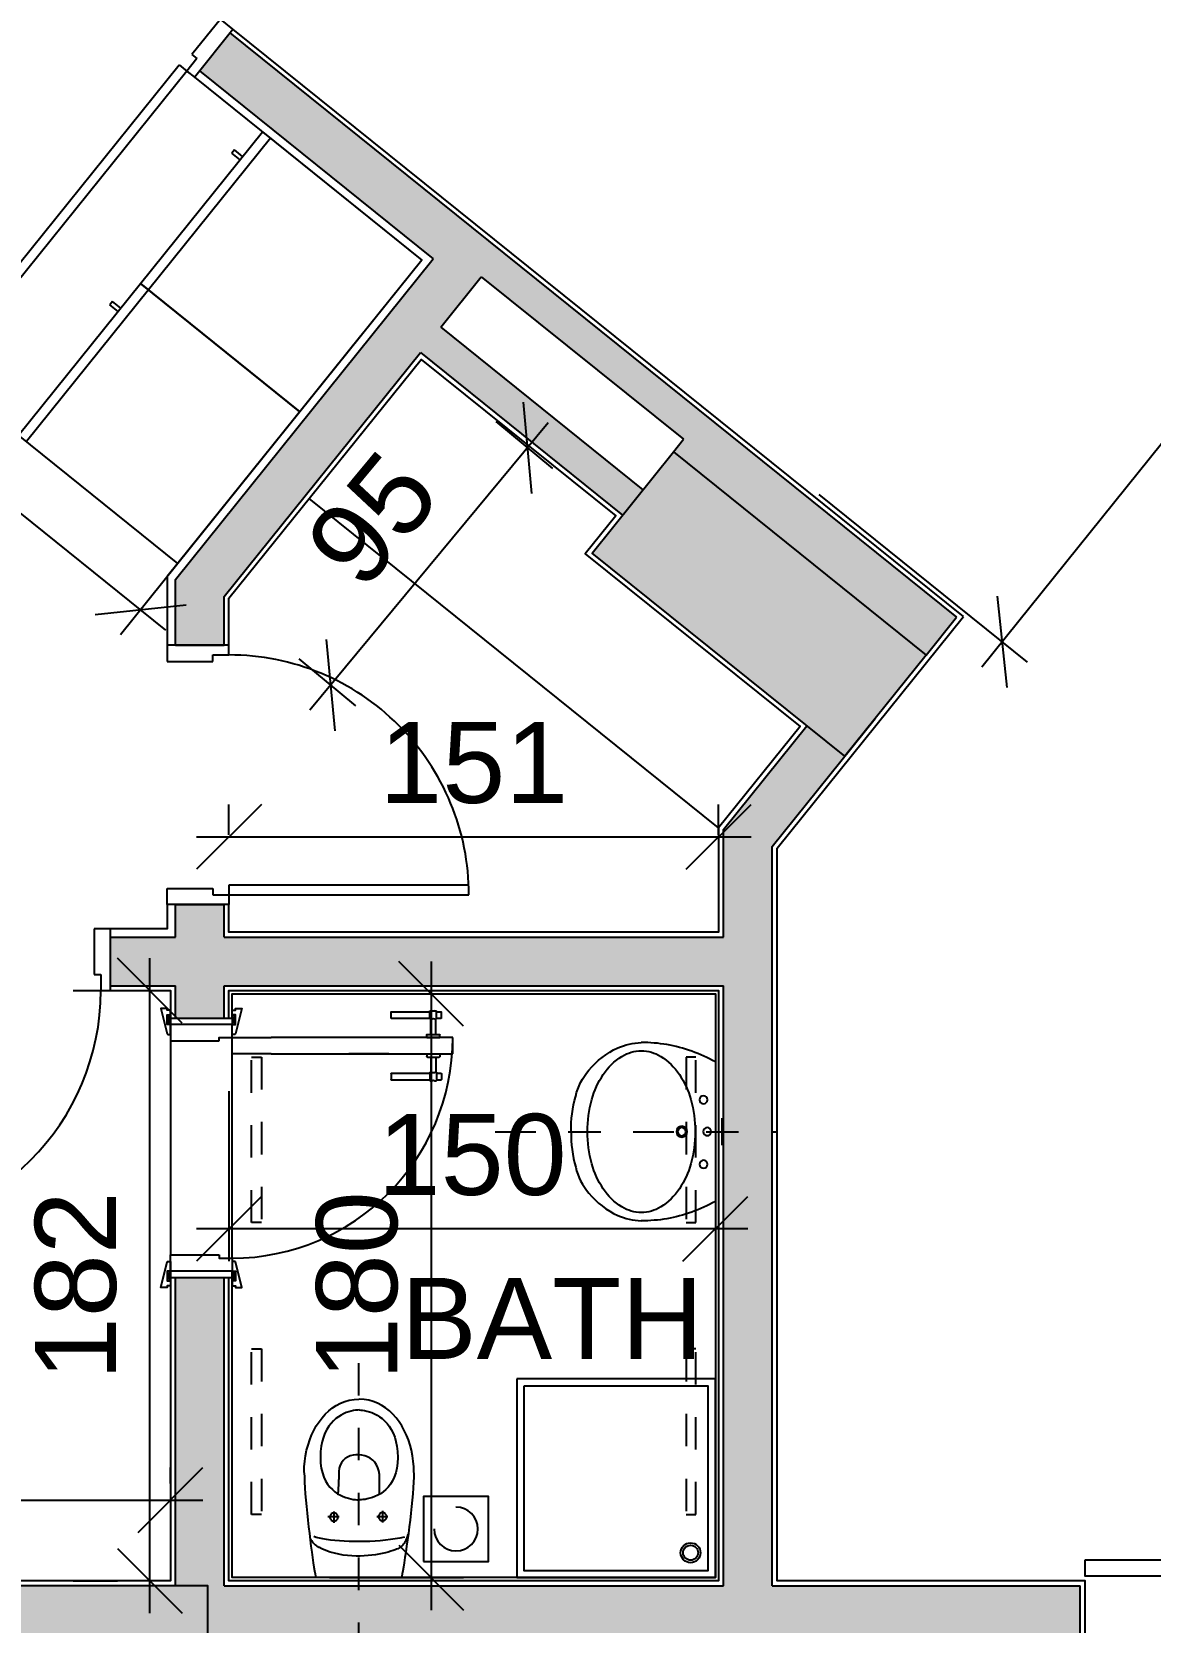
# Model space of a CAD drawing. Extents: x -1.7 to 43, y -165.8 to -101.1.
# Drawn here: x 29.676 to 33.124, y -130.723 to -125.819 of the extents above; entities that cross this region are included whole.
import ezdxf
from ezdxf.enums import TextEntityAlignment as Align

# ---------------------------------------------------------------- set-up
doc = ezdxf.new("R2010")
doc.units = 0
doc.header["$MEASUREMENT"] = 0
doc.header["$PDMODE"] = 35
doc.header["$PDSIZE"] = 0.3
for name, pattern in [('CENTER', [2, 1.25, -0.25, 0.25, -0.25]), ('DASHDOTX2', [50.8, 25.4, -12.7, 0, -12.7]), ('HIDDEN2', [0.1875, 0.125, -0.0625])]:
    doc.linetypes.add(name, pattern=pattern)
doc.layers.get('0').update_dxf_attribs({"linetype": 'CONTINUOUS'})
doc.layers.get('DEFPOINTS').update_dxf_attribs({"linetype": 'CONTINUOUS'})
for name, color, linetype in [('60%', 7, 'CONTINUOUS'), ('A-AXIS-SANITARY', 10, 'DASHDOTX2'), ('A-DOORS', 1, 'CONTINUOUS'), ('A-FLOR-FCL', 61, 'HIDDEN2'), ('a-kitchen', 95, 'CONTINUOUS'), ('A-NOMENCLATURE', 3, 'CONTINUOUS'), ('A-PLASTER', 8, 'CONTINUOUS'), ('A-PORTE', 1, 'CONTINUOUS'), ('A-SANIT', 95, 'CONTINUOUS'), ('A-SECT-TILE', 12, 'CONTINUOUS'), ('A-TILES', 137, 'CONTINUOUS'), ('A-WALL', 4, 'CONTINUOUS'), ('FURNITURE', 2, 'CONTINUOUS'), ('HATCH', 8, 'CONTINUOUS'), ('S-2ND-3RD-4-5-6TH$0$A-STR 2-3-4-5-6', 2, 'CONTINUOUS')]:
    doc.layers.add(name, color=color, linetype=linetype)
doc.styles.add('A100-STEXT', font='ARIAL.TTF', dxfattribs={"height": 0.25})
doc.dimstyles.new('A100-DIM', dxfattribs={"dimtxt": 0.25, "dimasz": 0.2, "dimexe": 0.1, "dimexo": 0.3, "dimgap": 0.1, "dimtad": 1, "dimlfac": 100, "dimrnd": 0.5, "dimdsep": 46, "dimtxsty": 'A100-STEXT', "dimblk1": 'OBLIQUE', "dimblk2": 'OBLIQUE', "dimsah": 1, "dimcen": -0.05, "dimdle": 0.1, "dimclrd": 15, "dimclre": 15, "dimclrt": 256, "dimadec": 0, "dimazin": 0, "dimtfac": 0.28, "dimtix": 1, "dimtmove": 2, "dimatfit": 3, "dimldrblk": 'OBLIQUE', "dimfxl": 0, "dimtolj": 1, "dimarcsym": 0})

# ---------------------------------------------------------------- blocks, each defined once
blk = doc.blocks.new('P80E19D')
at = {"layer": 'A-PORTE'}
for p, q in [((0, -0.19), (0, 0)), ((0, 0), (0.05, 0)), ((0.05, 0), (0.05, -0.14)), ((0.75, 0), (0.75, -0.14)), ((0.8, 0), (0.75, 0)), ((0.8, -0.19), (0.8, 0)), ((0.05, -0.14), (0.03, -0.14)), ((0.03, -0.14), (0.03, -0.19)), ((0.75, -0.14), (0.77, -0.14)), ((0.77, -0.14), (0.77, -0.19)), ((0.03, -0.19), (0, -0.19)), ((0.06, -0.19), (0.02, -0.19)), ((0.03, -0.19), (0.03, -0.93)), ((0.06, -0.93), (0.06, -0.19)), ((0.77, -0.19), (0.8, -0.19))]:
    blk.add_line(p, q, dxfattribs=at)
blk.add_arc((0.03, -0.19), 0.74, 270, 0, dxfattribs=at)
blk = doc.blocks.new('P90E19D')
at = {"layer": 'A-PORTE'}
for p, q in [((0, 0), (0.05, 0)), ((0, -0.19), (0, 0)), ((0.05, 0), (0.05, -0.14)), ((0.9, 0), (0.85, 0)), ((0.85, 0), (0.85, -0.14)), ((0.9, -0.19), (0.9, 0)), ((0.03, -0.14), (0.03, -0.19)), ((0.05, -0.14), (0.03, -0.14)), ((0.85, -0.14), (0.87, -0.14)), ((0.87, -0.14), (0.87, -0.19)), ((0.03, -0.19), (0, -0.19)), ((0.06, -0.19), (0.02, -0.19)), ((0.03, -0.19), (0.03, -1.0399)), ((0.06, -1.0391), (0.06, -0.19)), ((0.87, -0.19), (0.9, -0.19))]:
    blk.add_line(p, q, dxfattribs=at)
blk.add_arc((0.02, -0.19), 0.85, 270.6741, 360, dxfattribs=at)
blk = doc.blocks.new('frigo')
at = {"layer": 'a-kitchen'}
for p, q in [((-0.6306, 0), (0, 0)), ((-0.6306, -0.6), (-0.6306, 0)), ((-0.6306, -0.6), (-0.6306, 0)), ((-0.5994, 0), (-0.5994, -0.6)), ((-0.5994, 0), (-0.5994, -0.6)), ((-0.6306, -0.0975), (-0.6632, -0.0975)), ((-0.6632, -0.0975), (-0.6632, -0.1102)), ((-0.6306, -0.0975), (-0.6632, -0.0975)), ((-0.6632, -0.0975), (-0.6632, -0.1102)), ((-0.6306, -0.1102), (-0.6632, -0.1102)), ((-0.6306, -0.1102), (-0.6632, -0.1102))]:
    blk.add_line(p, q, dxfattribs=at)
blk.add_lwpolyline([(-0.6306, -0.6), (-0.6306, 0), (0, 0), (0, -0.6)], close=True, dxfattribs=at)
blk = doc.blocks.new('A$C45807027')
at = {"layer": 'A-DOORS'}
for p, q in [((0, 0.009), (-0.009, -0.019)), ((-0.009, 0.009), (0, -0.019)), ((0.19, 0.009), (0.199, -0.019)), ((0.199, 0.009), (0.19, -0.019)), ((0.68, 0.0005), (0.68, 0.0195)), ((0.6805, 0.02), (0.8, 0.02)), ((0.8, -0.003), (0.8, 0.023)), ((0.8, 0.023), (0.805, 0.023)), ((0.815, 0.023), (0.82, 0.023)), ((0.82, -0.003), (0.82, 0.023)), ((0.82, 0.02), (0.8345, 0.02)), ((0.835, 0.0005), (0.835, 0.0195)), ((0.6805, 0), (0.8, 0)), ((0.8, -0.003), (0.8025, -0.003)), ((0.8025, -0.05), (0.8025, -0.003)), ((0.8175, -0.05), (0.8175, -0.003)), ((0.8175, -0.003), (0.82, -0.003)), ((0.82, 0), (0.8345, 0)), ((0.19, -0.11), (0.19, -0.06)), ((0.19, -0.06), (0.31, -0.06)), ((0.75, -0.06), (0.31, -0.06)), ((0.673, -0.06), (0.55, -0.06)), ((0.87, -0.06), (0.75, -0.06)), ((0.79, -0.06), (0.79, -0.052)), ((0.79, -0.06), (0.83, -0.06)), ((0.792, -0.05), (0.828, -0.05)), ((0.83, -0.06), (0.83, -0.052)), ((0.87, -0.11), (0.87, -0.06)), ((0.31, -0.11), (0.19, -0.11)), ((0.31, -0.11), (0.75, -0.11)), ((0.673, -0.11), (0.55, -0.11)), ((0.75, -0.11), (0.87, -0.11)), ((0.79, -0.11), (0.79, -0.118)), ((0.79, -0.11), (0.83, -0.11)), ((0.792, -0.12), (0.828, -0.12)), ((0.8025, -0.12), (0.8025, -0.167)), ((0.8175, -0.12), (0.8175, -0.167)), ((0.83, -0.11), (0.83, -0.118)), ((0.68, -0.1705), (0.68, -0.1895)), ((0.6805, -0.17), (0.8, -0.17)), ((0.6805, -0.19), (0.8, -0.19)), ((0.8, -0.167), (0.8, -0.193)), ((0.8, -0.167), (0.8025, -0.167)), ((0.8, -0.193), (0.805, -0.193)), ((0.815, -0.193), (0.82, -0.193)), ((0.8175, -0.167), (0.82, -0.167)), ((0.82, -0.167), (0.82, -0.193)), ((0.82, -0.17), (0.8345, -0.17)), ((0.82, -0.19), (0.8345, -0.19)), ((0.835, -0.1705), (0.835, -0.1895)), ((0, -0.809), (-0.009, -0.781)), ((-0.009, -0.809), (0, -0.781)), ((0.19, -0.809), (0.199, -0.781)), ((0.199, -0.809), (0.19, -0.781))]:
    blk.add_line(p, q, dxfattribs=at)
at = {"layer": 'A-DOORS', "color": 8}
for p, q in [((0, -0.07), (0, -0.73)), ((0.19, -0.74), (0.19, -0.06))]:
    blk.add_line(p, q, dxfattribs=at)
at = {"layer": 'A-DOORS'}
for points in [[(0, 0.01), (0, 0.025), (-0.01, 0.025), (-0.01, 0.03), (-0.03, 0.03), (-0.0104, -0.0482, 0.381769), (-0.0084, -0.05), (0, -0.05), (0, -0.02), (-0.01, -0.02), (-0.01, 0.01), (0, 0.01)], [(0.19, 0.01), (0.19, 0.025), (0.2, 0.025), (0.2, 0.03), (0.22, 0.03), (0.2004, -0.0482, -0.381769), (0.1984, -0.05), (0.19, -0.05), (0.19, -0.02), (0.2, -0.02), (0.2, 0.01), (0.19, 0.01)], [(0, -0.81), (0, -0.825), (-0.01, -0.825), (-0.01, -0.83), (-0.03, -0.83), (-0.0104, -0.7518, -0.381769), (-0.0084, -0.75), (0, -0.75), (0, -0.78), (-0.01, -0.78), (-0.01, -0.81), (0, -0.81)], [(0.19, -0.81), (0.19, -0.825), (0.2, -0.825), (0.2, -0.83), (0.22, -0.83), (0.2004, -0.7518, 0.381769), (0.1984, -0.75), (0.19, -0.75), (0.19, -0.78), (0.2, -0.78), (0.2, -0.81), (0.19, -0.81)]]:
    blk.add_lwpolyline(points, format="xyb", dxfattribs=at)
for points in [[(0, 0.009), (0, -0.019), (-0.009, -0.019), (-0.009, 0.009)], [(0.19, 0.009), (0.19, -0.019), (0.199, -0.019), (0.199, 0.009)], [(0, -0.809), (0, -0.781), (-0.009, -0.781), (-0.009, -0.809)], [(0.19, -0.809), (0.19, -0.781), (0.199, -0.781), (0.199, -0.809)]]:
    blk.add_lwpolyline(points, close=True, dxfattribs=at)
for points in [[(0, 0), (0.19, 0), (0.19, -0.02), (0, -0.02), (0, 0)], [(0.19, -0.02), (0, -0.02), (0, -0.07), (0.15, -0.07)], [(0.15, -0.07), (0.15, -0.06), (0.19, -0.06), (0.19, -0.02)], [(0.19, -0.78), (0, -0.78), (0, -0.73), (0.15, -0.73)], [(0.15, -0.73), (0.15, -0.74), (0.19, -0.74), (0.19, -0.78)], [(0, -0.8), (0.19, -0.8), (0.19, -0.78), (0, -0.78), (0, -0.8)]]:
    blk.add_lwpolyline(points, dxfattribs=at)
blk.add_arc((0.1897, -0.0597), 0.6803, 270.0254, 359.9746, dxfattribs=at)
at = {"layer": 'A-DOORS', "extrusion": (0, 0, -1)}
for centre, major_axis, start_param, end_param in [((0.6805, 0.0195), (-0.000354, 0.000354), 5.497787, 7.068583), ((0.6805, 0.0005), (0.000354, 0.000354), 2.356194, 3.926991), ((0.81, 0.0306), (-0.00642, 0.00642), 3.344077, 4.509904), ((0.8345, 0.0195), (0.000354, 0.000354), -0.785398, 0.785398), ((0.8345, 0.0005), (-0.000354, 0.000354), 2.356194, 3.926991), ((0.81, -0.021), (-0.0138, 0.0138), 0.390607, 1.180189), ((0.792, -0.052), (-0.00141, 0.00141), 5.497787, 7.068583), ((0.828, -0.052), (0.00141, 0.00141), -0.785398, 0.785398), ((0.792, -0.118), (-0.00141, 0.00141), 3.926991, 5.497787), ((0.828, -0.118), (-0.00141, 0.00141), 2.356194, 3.926991), ((0.6805, -0.1705), (-0.000354, 0.000354), 5.497787, 7.068583), ((0.6805, -0.1895), (0.000354, 0.000354), 2.356194, 3.926991), ((0.81, -0.149), (-0.0138, 0.0138), 3.5322, 4.321782), ((0.81, -0.2006), (-0.00642, 0.00642), 0.202485, 1.368312), ((0.8345, -0.1705), (0.000354, 0.000354), -0.785398, 0.785398), ((0.8345, -0.1895), (0.000354, 0.000354), 0.785398, 2.356194)]:
    blk.add_ellipse(centre, major_axis=major_axis, ratio=1, start_param=start_param, end_param=end_param, dxfattribs=at)
blk = doc.blocks.new('BAC')
at = {"layer": 'A-SANIT'}
for points in [[(-0.7, -0.7), (0, -0.7), (0, 0), (-0.7, 0)], [(-0.675, -0.675), (-0.025, -0.675), (-0.025, -0.025), (-0.675, -0.025)]]:
    blk.add_lwpolyline(points, close=True, dxfattribs=at)
for radius in [0.035, 0.0263]:
    blk.add_circle((-0.0875, -0.0875), radius, dxfattribs=at)
blk = doc.blocks.new('A$C53822070')
for p, q in [((0, -0.0208), (0, 0.0623)), ((-0.2151, 0), (0.2151, 0)), ((0.0415, 0.0208), (-0.0415, 0.0208))]:
    blk.add_line(p, q)
for centre, major_axis, ratio, start_param, end_param in [((0.0235, -0.1413), (0.1682, 0.344), 0.723099, 1.513078, 1.932546), ((-0.05, -0.2181), (0.0143, 0.3454), 0.649977, 1.397156, 1.627734), ((0.1411, -0.2285), (0.0236, 0.1689), 0.782, 4.379189, 4.821349), ((0.0117, -0.2055), (0.2677, 0.0211), 0.927449, -0.919698, -0.479256), ((0.0331, -0.1533), (-0.0987, 0.271), 0.7883, 3.04069, 3.436057), ((0.005, -0.0517), (0.2781, 0.2781), 1, 3.914278, 4.196419)]:
    blk.add_ellipse(centre, major_axis=major_axis, ratio=ratio, start_param=start_param, end_param=end_param)
at = {"extrusion": (0, 0, -1)}
for centre, major_axis, ratio, start_param, end_param in [((-0.0235, -0.1413), (-0.1682, 0.344), 0.723099, 1.513078, 1.932546), ((-0.0984, -0.0369), (-0.00881, 0.00881), 1, 5.497787, 11.780972), ((-0.0002, -0.0251), (0.00881, 0.00881), 1, 3.926991, 10.210176), ((0.1005, -0.0364), (-0.00881, 0.00881), 1, 5.497787, 11.780972), ((-0.0281, -0.3332), (0.1889, 0.1889), 1, -1.373401, -1.054826), ((0, -0.4349), (-0.2634, 0.2634), 1, 0.51597, 0.785398), ((0, -0.1038), (0.0117, 0.0117), 1, 3.926991, 10.210176), ((0, -0.1038), (-0.00881, 0.00881), 1, 5.497787, 11.780972), ((0, -0.4349), (0.2634, 0.2634), 1, -0.785398, -0.51597), ((0.0281, -0.3332), (-0.1889, 0.1889), 1, 1.054826, 1.373401), ((-0.0709, -0.269), (0.1343, 0.1343), 1, 4.48294, 4.909784), ((0.0709, -0.269), (-0.1343, 0.1343), 1, 1.373401, 1.800245), ((-0.1361, -0.2285), (0.08, 0.08), 1, 3.926991, 4.48294), ((0.1361, -0.2285), (-0.08, 0.08), 1, 1.800245, 2.356194), ((0.05, -0.2181), (-0.0143, 0.3454), 0.649977, 1.397156, 1.627734), ((-0.1411, -0.2285), (-0.0236, 0.1689), 0.782, 4.379189, 4.821349), ((-0.1361, -0.2285), (0.08, 0.08), 1, 3.371042, 3.926991), ((0.1361, -0.2285), (0.08, 0.08), 1, 0.785398, 1.341347), ((-0.0709, -0.188), (0.1343, 0.1343), 1, 2.944197, 3.371042), ((0.0709, -0.188), (0.1343, 0.1343), 1, 1.341347, 1.768192), ((-0.0117, -0.2055), (-0.2677, 0.0211), 0.927449, -0.919698, -0.479256), ((-0.0331, -0.1533), (0.0987, 0.271), 0.7883, 3.04069, 3.436057), ((-0.0281, -0.1237), (-0.1889, 0.1889), 1, 4.196419, 4.514993), ((0, -0.0221), (-0.2634, 0.2634), 1, 3.926991, 4.196419), ((0, -0.0221), (-0.2634, 0.2634), 1, 3.657563, 3.926991), ((0.0281, -0.1237), (0.1889, 0.1889), 1, 1.768192, 2.086766), ((-0.005, -0.0517), (-0.2781, 0.2781), 1, 3.914278, 4.196419)]:
    blk.add_ellipse(centre, major_axis=major_axis, ratio=ratio, start_param=start_param, end_param=end_param, dxfattribs=at)
at = {"layer": 'A-AXIS-SANITARY', "linetype": 'CENTER', "ltscale": 0.1}
blk.add_line((0, -0.6786), (0, 0.1908), dxfattribs=at)
blk = doc.blocks.new('A$C7FB65830')
at = {"color": 0}
for p, q in [((-443.2, 7.2), (-455.5, -0.9)), ((-430.1, 14.4), (-443.2, 7.2)), ((-416.3, 20.9), (-430.1, 14.4)), ((-401.9, 26.6), (-416.3, 20.9)), ((-387, 31.5), (-401.9, 26.6)), ((-371.6, 35.5), (-387, 31.5)), ((-355.8, 38.7), (-371.6, 35.5)), ((-339.7, 41), (-355.8, 38.7)), ((-323.3, 42.4), (-339.7, 41)), ((-306.8, 42.9), (-323.3, 42.4)), ((-305.8, 42.4), (-292.6, 42.1)), ((-292.6, 42.1), (-277.8, 41.5)), ((-277.8, 41.5), (-261.5, 40.5)), ((-261.5, 40.5), (-244, 39.2)), ((-244, 39.2), (-225.6, 37.5)), ((-225.6, 37.5), (-206.4, 35.6)), ((-206.4, 35.6), (-186.8, 33.5)), ((-186.8, 33.5), (-167, 31.3)), ((-167, 31.3), (-147.2, 28.9)), ((-147.2, 28.9), (-127.6, 26.4)), ((-128.9, 27), (-124.9, 25.6)), ((-127.6, 26.4), (-108.5, 23.9)), ((-124.9, 25.6), (-121.2, 24.2)), ((-121.2, 24.2), (-117.7, 22.9)), ((-117.7, 22.9), (-114.3, 21.7)), ((-116.6, 14.7), (-113.9, 1.7)), ((-114.3, 21.7), (-111.2, 20.4)), ((-113.9, 1.7), (-111.5, -12.1)), ((-111.2, 20.4), (-108.3, 19.2)), ((-108.5, 23.9), (-90.2, 21.4)), ((-108.3, 19.2), (-105.5, 18)), ((-105.5, 18), (-102.8, 16.7)), ((-102.8, 16.7), (-100.3, 15.3)), ((-100.3, 15.3), (-98, 13.8)), ((-98, 13.8), (-95.8, 12.2)), ((-95.8, 12.2), (-93.7, 10.5)), ((-93.7, 10.5), (-91.7, 8.5)), ((-91.7, 8.5), (-89.8, 6.4)), ((-90.2, 21.4), (-72.8, 18.9)), ((-89.8, 6.4), (-88, 4.1)), ((-88, 4.1), (-86.2, 1.5)), ((-86.2, 1.5), (-84.5, -1.4)), ((-72.8, 18.9), (-56.6, 16.5)), ((-56.6, 16.5), (-41.9, 14.2)), ((-41.9, 14.2), (-28.9, 12)), ((-28.9, 12), (-17.8, 10.1)), ((-17.8, 10.1), (-8.8, 8.4)), ((-8.8, 8.4), (-2.3, 7)), ((-2.3, 7), (1.5, 5.9)), ((1.9, 5.9), (1.9, -244.6)), ((-495.9, -40.1), (-503.4, -51.6)), ((-487.3, -29.3), (-495.9, -40.1)), ((-477.7, -19.1), (-487.3, -29.3)), ((-467, -9.6), (-477.7, -19.1)), ((-455.5, -0.9), (-467, -9.6)), ((-464.5, -50.3), (-458, -43.1)), ((-458, -43.1), (-450.6, -36.1)), ((-450.6, -36.1), (-442.2, -29.6)), ((-442.2, -29.6), (-432.7, -23.6)), ((-432.7, -23.6), (-422.2, -18.3)), ((-422.2, -18.3), (-410.4, -13.6)), ((-410.4, -13.6), (-397.5, -9.9)), ((-397.5, -9.9), (-383.3, -7.1)), ((-383.3, -7.1), (-367.7, -5.3)), ((-367.7, -5.3), (-350.8, -4.7)), ((-350.8, -4.7), (-334, -5.4)), ((-334, -5.4), (-318.7, -7.4)), ((-318.7, -7.4), (-305, -10.6)), ((-305, -10.6), (-292.7, -14.9)), ((-292.7, -14.9), (-281.7, -20.1)), ((-281.7, -20.1), (-272, -26.1)), ((-272, -26.1), (-263.5, -32.8)), ((-263.5, -32.8), (-256.1, -40)), ((-256.1, -40), (-249.7, -47.6)), ((-188, -45.2), (-188.5, -47.2)), ((-187.1, -43.3), (-188, -45.2)), ((-185.9, -41.6), (-187.1, -43.3)), ((-184.4, -40.1), (-185.9, -41.6)), ((-182.7, -38.9), (-184.4, -40.1)), ((-180.9, -38.1), (-182.7, -38.9)), ((-178.8, -37.5), (-180.9, -38.1)), ((-176.8, -37.3), (-178.8, -37.5)), ((-174.7, -37.5), (-176.8, -37.3)), ((-176.5, -33.5), (-176.5, -66.3)), ((-172.7, -38.1), (-174.7, -37.5)), ((-170.8, -38.9), (-172.7, -38.1)), ((-169.1, -40.1), (-170.8, -38.9)), ((-167.7, -41.6), (-169.1, -40.1)), ((-166.5, -43.3), (-167.7, -41.6)), ((-165.6, -45.2), (-166.5, -43.3)), ((-165.1, -47.2), (-165.6, -45.2)), ((-111.5, -12.1), (-109.4, -26.3)), ((-109.4, -26.3), (-107.7, -41)), ((-107.7, -41), (-106.3, -56)), ((-84.5, -1.4), (-82.9, -4.5)), ((-82.9, -4.5), (-81.3, -8)), ((-81.3, -8), (-79.8, -11.8)), ((-79.8, -11.8), (-77.6, -18)), ((-77.6, -18), (-75.3, -24.9)), ((-75.3, -24.9), (-73.1, -32.6)), ((-73.1, -32.6), (-70.9, -41)), ((-70.9, -41), (-68.8, -50)), ((-518.3, -89.7), (-520.6, -103.5)), ((-514.7, -76.4), (-518.3, -89.7)), ((-509.7, -63.7), (-514.7, -76.4)), ((-503.4, -51.6), (-509.7, -63.7)), ((-486.7, -95), (-484.7, -88)), ((-484.7, -88), (-482.1, -80.6)), ((-482.1, -80.6), (-478.8, -73.1)), ((-478.8, -73.1), (-474.8, -65.4)), ((-474.8, -65.4), (-470.1, -57.8)), ((-470.1, -57.8), (-464.5, -50.3)), ((-352.4, -93), (-355.5, -101.3)), ((-348.1, -85.3), (-352.4, -93)), ((-342.8, -78.2), (-348.1, -85.3)), ((-336.4, -71.9), (-342.8, -78.2)), ((-329, -66.7), (-336.4, -71.9)), ((-320.4, -62.6), (-329, -66.7)), ((-310.9, -59.9), (-320.4, -62.6)), ((-300.2, -58.6), (-310.9, -59.9)), ((-297.8, -58.6), (-300.2, -58.6)), ((-295.1, -58.5), (-297.8, -58.6)), ((-292, -58.5), (-295.1, -58.5)), ((-288.7, -58.4), (-292, -58.5)), ((-285.1, -58.4), (-288.7, -58.4)), ((-281.4, -58.4), (-285.1, -58.4)), ((-277.6, -58.3), (-281.4, -58.4)), ((-273.7, -58.3), (-277.6, -58.3)), ((-269.8, -58.3), (-273.7, -58.3)), ((-266, -58.3), (-269.8, -58.3)), ((-262.3, -58.3), (-266, -58.3)), ((-258.7, -58.3), (-262.3, -58.3)), ((-255.3, -58.4), (-258.7, -58.3)), ((-252.3, -58.4), (-255.3, -58.4)), ((-249.5, -58.4), (-252.3, -58.4)), ((-249.7, -47.6), (-244.3, -55.4)), ((-247.1, -58.4), (-249.5, -58.4)), ((-245.2, -58.4), (-247.1, -58.4)), ((-243.7, -58.4), (-245.2, -58.4)), ((-244.3, -55.4), (-239.8, -63.4)), ((-242.8, -58.4), (-243.7, -58.4)), ((-242.5, -58.4), (-242.8, -58.4)), ((-239.8, -63.4), (-236.1, -71.4)), ((-236.1, -71.4), (-233.1, -79.2)), ((-233.1, -79.2), (-230.8, -86.8)), ((-230.8, -86.8), (-229, -94)), ((-193.8, -49.6), (-159.9, -49.6)), ((-188.5, -47.2), (-188.7, -49.2)), ((-188.7, -49.2), (-188.5, -51.3)), ((-188.5, -51.3), (-188, -53.3)), ((-188, -53.3), (-187.1, -55.2)), ((-187.1, -55.2), (-185.9, -56.9)), ((-185.9, -56.9), (-184.4, -58.3)), ((-184.4, -58.3), (-182.7, -59.5)), ((-182.7, -59.5), (-180.9, -60.4)), ((-180.9, -60.4), (-178.8, -60.9)), ((-178.8, -60.9), (-176.8, -61.1)), ((-176.8, -61.1), (-174.7, -60.9)), ((-174.7, -60.9), (-172.7, -60.4)), ((-172.7, -60.4), (-170.8, -59.5)), ((-170.8, -59.5), (-169.1, -58.3)), ((-169.1, -58.3), (-167.7, -56.9)), ((-167.7, -56.9), (-166.5, -55.2)), ((-166.5, -55.2), (-165.6, -53.3)), ((-165.6, -53.3), (-165.1, -51.3)), ((-164.9, -49.2), (-165.1, -47.2)), ((-165.1, -51.3), (-164.9, -49.2)), ((-164.9, -49.2), (-164.9, -49.2)), ((-164.9, -49.2), (-164.9, -49.2)), ((-106.3, -56), (-105.2, -71.2)), ((-105.2, -71.2), (-104.4, -86.6)), ((-104.4, -86.6), (-103.9, -102)), ((-68.8, -50), (-66.9, -59.7)), ((-66.9, -59.7), (-65.1, -69.9)), ((-65.1, -69.9), (-63.7, -80.5)), ((-63.7, -80.5), (-62.5, -91.6)), ((-62.5, -91.6), (-61.7, -103.1)), ((-520.6, -103.5), (-521.4, -118)), ((-520.6, -132.9), (-521.4, -118.5)), ((-518.3, -146.7), (-520.6, -132.9)), ((-489.9, -118.2), (-489.7, -113.4)), ((-489.9, -118.2), (-489.7, -123.1)), ((-489.7, -113.4), (-489.2, -107.8)), ((-489.7, -123.1), (-489.2, -128.6)), ((-489.2, -107.8), (-488.2, -101.7)), ((-489.2, -128.6), (-488.2, -134.8)), ((-488.2, -101.7), (-486.7, -95)), ((-488.2, -134.8), (-486.7, -141.4)), ((-357.6, -109.9), (-358.6, -118.6)), ((-358.6, -118.6), (-358.5, -127.3)), ((-358.5, -127.3), (-357.4, -135.9)), ((-355.5, -101.3), (-357.6, -109.9)), ((-357.4, -135.9), (-355.1, -144.1)), ((-229, -94), (-227.7, -100.6)), ((-229, -142.4), (-227.7, -135.8)), ((-227.7, -100.6), (-226.9, -106.6)), ((-227.7, -135.8), (-226.9, -129.8)), ((-226.9, -106.6), (-226.4, -111.8)), ((-226.9, -129.8), (-226.4, -124.6)), ((-226.4, -111.8), (-226.1, -116.1)), ((-226.4, -124.6), (-226.1, -120.4)), ((-226.1, -116.1), (-226, -119.2)), ((-226.1, -120.4), (-226, -117.2)), ((-103.8, -132.4), (-104.2, -147.2)), ((-103.9, -102), (-103.7, -117.3)), ((-103.7, -117.3), (-103.8, -132.4)), ((-61.7, -139.4), (-62.7, -151.9)), ((-61.7, -103.1), (-61.2, -115)), ((-61.2, -127.1), (-61.7, -139.4)), ((-61.2, -115), (-61.2, -127.1)), ((-514.7, -160), (-518.3, -146.7)), ((-509.7, -172.8), (-514.7, -160)), ((-503.4, -184.9), (-509.7, -172.8)), ((-495.9, -196.3), (-503.4, -184.9)), ((-486.7, -141.4), (-484.7, -148.5)), ((-484.7, -148.5), (-482.1, -155.8)), ((-482.1, -155.8), (-478.8, -163.4)), ((-478.8, -163.4), (-474.8, -171)), ((-474.8, -171), (-470.1, -178.6)), ((-470.1, -178.6), (-464.5, -186.1)), ((-464.5, -186.1), (-458, -193.4)), ((-355.1, -144.1), (-351.8, -151.7)), ((-351.8, -151.7), (-347.4, -158.7)), ((-347.4, -158.7), (-341.8, -164.8)), ((-341.8, -164.8), (-335.2, -169.9)), ((-335.2, -169.9), (-327.6, -173.8)), ((-327.6, -173.8), (-318.8, -176.3)), ((-318.8, -176.3), (-308.9, -177.3)), ((-308.9, -177.3), (-303.4, -177.4)), ((-303.4, -177.4), (-298, -177.5)), ((-298, -177.5), (-292.9, -177.6)), ((-292.9, -177.6), (-287.9, -177.8)), ((-287.9, -177.8), (-283.1, -178)), ((-283.1, -178), (-278.6, -178.2)), ((-278.6, -178.2), (-274.3, -178.4)), ((-274.3, -178.4), (-270.3, -178.6)), ((-270.3, -178.6), (-266.5, -178.8)), ((-266.5, -178.8), (-262.9, -179)), ((-262.9, -179), (-259.7, -179.2)), ((-259.7, -179.2), (-256.7, -179.4)), ((-256.7, -179.4), (-254.1, -179.6)), ((-254.1, -179.6), (-251.7, -179.8)), ((-251.7, -179.8), (-249.7, -179.9)), ((-249.7, -179.9), (-248, -180.1)), ((-249.7, -188.8), (-244.3, -181)), ((-248, -180.1), (-246.7, -180.2)), ((-246.7, -180.2), (-245.7, -180.3)), ((-245.7, -180.3), (-245.2, -180.3)), ((-245.2, -180.3), (-245, -180.3)), ((-244.3, -181), (-239.8, -173)), ((-239.8, -173), (-236.1, -165)), ((-236.1, -165), (-233.1, -157.2)), ((-233.1, -157.2), (-230.8, -149.6)), ((-230.8, -149.6), (-229, -142.4)), ((-186.1, -186), (-186.9, -187.8)), ((-184.9, -184.3), (-186.1, -186)), ((-183.4, -182.8), (-184.9, -184.3)), ((-181.7, -181.6), (-183.4, -182.8)), ((-179.8, -180.7), (-181.7, -181.6)), ((-177.8, -180.2), (-179.8, -180.7)), ((-175.8, -180), (-177.8, -180.2)), ((-176.1, -176.2), (-176.1, -210.1)), ((-173.7, -180.2), (-175.8, -180)), ((-171.7, -180.7), (-173.7, -180.2)), ((-169.8, -181.6), (-171.7, -180.7)), ((-168.1, -182.8), (-169.8, -181.6)), ((-166.7, -184.3), (-168.1, -182.8)), ((-165.5, -186), (-166.7, -184.3)), ((-164.6, -187.8), (-165.5, -186)), ((-105.7, -175.7), (-106.9, -189)), ((-104.8, -161.7), (-105.7, -175.7)), ((-104.2, -147.2), (-104.8, -161.7)), ((-66.6, -177.2), (-69.5, -189.9)), ((-64.3, -164.5), (-66.6, -177.2)), ((-62.7, -151.9), (-64.3, -164.5)), ((-487.3, -207.2), (-495.9, -196.3)), ((-477.7, -217.3), (-487.3, -207.2)), ((-467, -226.8), (-477.7, -217.3)), ((-455.5, -235.6), (-467, -226.8)), ((-458, -193.4), (-450.6, -200.3)), ((-450.6, -200.3), (-442.2, -206.8)), ((-442.2, -206.8), (-432.7, -212.8)), ((-432.7, -212.8), (-422.2, -218.2)), ((-422.2, -218.2), (-410.4, -222.8)), ((-410.4, -222.8), (-397.5, -226.5)), ((-397.5, -226.5), (-383.3, -229.4)), ((-383.3, -229.4), (-367.7, -231.1)), ((-367.7, -231.1), (-350.8, -231.7)), ((-350.8, -231.7), (-334, -231)), ((-334, -231), (-318.7, -229)), ((-318.7, -229), (-305, -225.8)), ((-305, -225.8), (-292.7, -221.5)), ((-292.7, -221.5), (-281.7, -216.3)), ((-281.7, -216.3), (-272, -210.3)), ((-272, -210.3), (-263.5, -203.6)), ((-263.5, -203.6), (-256.1, -196.4)), ((-256.1, -196.4), (-249.7, -188.8)), ((-192.4, -191.7), (-158.5, -191.7)), ((-187.5, -189.8), (-187.7, -191.9)), ((-187.7, -191.9), (-187.5, -194)), ((-186.9, -187.8), (-187.5, -189.8)), ((-187.5, -194), (-186.9, -196)), ((-186.9, -196), (-186.1, -197.8)), ((-186.1, -197.8), (-184.9, -199.5)), ((-184.9, -199.5), (-183.4, -201)), ((-183.4, -201), (-181.7, -202.2)), ((-181.7, -202.2), (-179.8, -203.1)), ((-179.8, -203.1), (-177.8, -203.6)), ((-177.8, -203.6), (-175.8, -203.8)), ((-175.8, -203.8), (-173.7, -203.6)), ((-173.7, -203.6), (-171.7, -203.1)), ((-171.7, -203.1), (-169.8, -202.2)), ((-169.8, -202.2), (-168.1, -201)), ((-168.1, -201), (-166.7, -199.5)), ((-166.7, -199.5), (-165.5, -197.8)), ((-165.5, -197.8), (-164.6, -196)), ((-164.1, -189.8), (-164.6, -187.8)), ((-164.6, -196), (-164.1, -194)), ((-163.9, -191.9), (-164.1, -189.8)), ((-164.1, -194), (-163.9, -191.9)), ((-163.9, -191.9), (-163.9, -191.9)), ((-163.9, -191.9), (-163.9, -191.9)), ((-111.8, -224.6), (-113.8, -234.6)), ((-109.9, -213.6), (-111.8, -224.6)), ((-108.3, -201.7), (-109.9, -213.6)), ((-106.9, -189), (-108.3, -201.7)), ((-85.1, -232.7), (-86, -234.3)), ((-84.4, -231), (-85.1, -232.7)), ((-83.6, -229.3), (-84.4, -231)), ((-82.9, -227.7), (-83.6, -229.3)), ((-77.6, -215.2), (-82.9, -227.7)), ((-73.2, -202.6), (-77.6, -215.2)), ((-69.5, -189.9), (-73.2, -202.6)), ((-443.2, -243.6), (-455.5, -235.6)), ((-430.1, -250.9), (-443.2, -243.6)), ((-416.3, -257.3), (-430.1, -250.9)), ((-401.9, -263), (-416.3, -257.3)), ((-387, -267.9), (-401.9, -263)), ((-371.6, -272), (-387, -267.9)), ((-355.8, -275.1), (-371.6, -272)), ((-339.7, -277.4), (-355.8, -275.1)), ((-323.3, -278.8), (-339.7, -277.4)), ((-306.8, -279.3), (-323.3, -278.8)), ((-305.8, -278.8), (-292.6, -278.6)), ((-292.6, -278.6), (-277.8, -278)), ((-277.8, -278), (-261.5, -277.1)), ((-261.5, -277.1), (-244, -275.8)), ((-244, -275.8), (-225.6, -274.3)), ((-225.6, -274.3), (-206.4, -272.6)), ((-206.4, -272.6), (-186.8, -270.6)), ((-186.8, -270.6), (-167, -268.5)), ((-167, -268.5), (-147.2, -266.3)), ((-147.2, -266.3), (-127.6, -264)), ((-127.6, -264), (-108.5, -261.6)), ((-116.1, -243.5), (-118.6, -251.2)), ((-113.8, -234.6), (-116.1, -243.5)), ((-111.3, -260.2), (-114.6, -262)), ((-108.3, -258.4), (-111.3, -260.2)), ((-108.5, -261.6), (-90.2, -259.3)), ((-105.6, -256.6), (-108.3, -258.4)), ((-103.1, -254.8), (-105.6, -256.6)), ((-100.8, -253.1), (-103.1, -254.8)), ((-98.8, -251.3), (-100.8, -253.1)), ((-96.9, -249.6), (-98.8, -251.3)), ((-95.1, -247.8), (-96.9, -249.6)), ((-93.6, -246.1), (-95.1, -247.8)), ((-92.2, -244.4), (-93.6, -246.1)), ((-90.9, -242.7), (-92.2, -244.4)), ((-89.7, -241), (-90.9, -242.7)), ((-90.2, -259.3), (-72.8, -257)), ((-88.7, -239.3), (-89.7, -241)), ((-87.7, -237.7), (-88.7, -239.3)), ((-86.8, -236), (-87.7, -237.7)), ((-86, -234.3), (-86.8, -236)), ((-72.8, -257), (-56.6, -254.7)), ((-56.6, -254.7), (-41.9, -252.5)), ((-41.9, -252.5), (-28.9, -250.5)), ((-28.9, -250.5), (-17.8, -248.7)), ((-17.8, -248.7), (-8.8, -247.1)), ((-8.8, -247.1), (-2.3, -245.7)), ((-2.3, -245.7), (1.5, -244.6))]:
    blk.add_line(p, q, dxfattribs=at)
at = {"layer": 'A-AXIS-SANITARY', "linetype": 'CENTER', "ltscale": 0.1}
blk.add_line((-627.6, -119.4), (199.5, -119.4), dxfattribs=at)
blk = doc.blocks.new('A$C767F1EFC')
blk.add_lwpolyline([(-0.2, -0.2), (0, -0.2), (0, 0), (-0.2, 0)], close=True)
blk.add_arc((-0.1, -0.1), 0.0676, 180, 90)
blk = doc.blocks.new('_OBLIQUE')
at = {"color": 0, "linetype": 'ByBlock'}
blk.add_line((-0.5, -0.5), (0.5, 0.5), dxfattribs=at)
blk = doc.blocks.new('*D201')
at = {"layer": '60%', "color": 15, "lineweight": -2}
for p, q in [((32.9234, -130.8951), (32.9234, -131.944)), ((34.1934, -130.8951), (34.1934, -131.944)), ((32.8234, -131.844), (34.2934, -131.844))]:
    blk.add_line(p, q, dxfattribs=at)
at = {"layer": 'DEFPOINTS', "color": 0}
for p in [(32.9234, -130.5951), (34.1934, -130.5951), (34.1934, -131.844)]:
    blk.add_point(p, dxfattribs=at)
at = {"layer": '60%', "color": 15, "lineweight": -2, "xscale": 0.2, "yscale": 0.2, "zscale": 0.2, "rotation": 180}
blk.add_blockref('_OBLIQUE', (32.9234, -131.844), dxfattribs=at)
at = {"layer": '60%', "color": 15, "lineweight": -2, "xscale": 0.2, "yscale": 0.2, "zscale": 0.2}
blk.add_blockref('_OBLIQUE', (34.1934, -131.844), dxfattribs=at)
at = {"layer": '60%', "insert": (33.5584, -131.6185), "char_height": 0.25, "attachment_point": 5, "style": 'A100-STEXT'}
blk.add_mtext('\\A1;127', dxfattribs=at)
blk = doc.blocks.new('*D202')
at = {"layer": '60%', "color": 15, "lineweight": -2}
for p, q in [((33.9604, -130.4951), (33.9604, -134.5451)), ((33.2234, -130.5951), (34.0604, -130.5951)), ((33.2234, -134.4451), (34.0604, -134.4451))]:
    blk.add_line(p, q, dxfattribs=at)
at = {"layer": 'DEFPOINTS', "color": 0}
for p in [(32.9234, -130.5951), (32.9234, -134.4451), (33.9604, -134.4451)]:
    blk.add_point(p, dxfattribs=at)
at = {"layer": '60%', "color": 15, "lineweight": -2, "xscale": 0.2, "yscale": 0.2, "zscale": 0.2}
for p, rotation in [((33.9604, -130.5951), 90), ((33.9604, -134.4451), 270)]:
    blk.add_blockref('_OBLIQUE', p, dxfattribs=dict(at, rotation=rotation))
at = {"layer": '60%', "insert": (33.7327, -132.5201), "char_height": 0.25, "attachment_point": 5, "rotation": 90, "style": 'A100-STEXT'}
blk.add_mtext('\\A1;385', dxfattribs=at)
blk = doc.blocks.new('*D206')
at = {"layer": '60%', "color": 15, "lineweight": -2}
for p, q in [((27.3238, -124.0491), (26.5823, -124.9712)), ((30.0893, -127.6633), (26.567, -124.8306)), ((30.6903, -126.7564), (29.9487, -127.6785))]:
    blk.add_line(p, q, dxfattribs=at)
at = {"layer": 'DEFPOINTS', "color": 0}
for p in [(27.5118, -123.8153), (26.6449, -124.8933), (30.8783, -126.5226)]:
    blk.add_point(p, dxfattribs=at)
at = {"layer": '60%', "color": 15, "lineweight": -2, "xscale": 0.2, "yscale": 0.2, "zscale": 0.2}
for p, rotation in [((26.6449, -124.8933), 141.1937093759184), ((30.0114, -127.6006), 321.1937093759184)]:
    blk.add_blockref('_OBLIQUE', p, dxfattribs=dict(at, rotation=rotation))
at = {"layer": '60%', "insert": (28.4709, -126.0695), "char_height": 0.25, "attachment_point": 5, "rotation": 321.1937, "style": 'A100-STEXT'}
blk.add_mtext('\\A1;432', dxfattribs=at)
blk = doc.blocks.new('*D207')
at = {"layer": '60%', "color": 15, "lineweight": -2}
for p, q in [((31.2682, -127.0246), (30.5329, -127.91)), ((31.1067, -127.0204), (31.2813, -127.1654)), ((30.4992, -127.7519), (30.6737, -127.8969))]:
    blk.add_line(p, q, dxfattribs=at)
at = {"layer": 'DEFPOINTS', "color": 0}
for p in [(30.8759, -126.8287), (30.2684, -127.5603), (30.5968, -127.833)]:
    blk.add_point(p, dxfattribs=at)
at = {"layer": '60%', "color": 15, "lineweight": -2, "xscale": 0.2, "yscale": 0.2, "zscale": 0.2}
for p, rotation in [((31.2043, -127.1015), 50.28988785785744), ((30.5968, -127.833), 230.2898878578575)]:
    blk.add_blockref('_OBLIQUE', p, dxfattribs=dict(at, rotation=rotation))
at = {"layer": '60%', "insert": (30.7255, -127.3218), "char_height": 0.25, "attachment_point": 5, "rotation": 50.2899, "style": 'A100-STEXT'}
blk.add_mtext('\\A1;95', dxfattribs=at)
blk = doc.blocks.new('*D208')
at = {"layer": '60%', "color": 15, "lineweight": -2}
for p, q in [((30.2834, -128.2951), (30.2834, -128.2009)), ((31.7934, -128.2951), (31.7934, -128.2009)), ((30.1834, -128.3009), (31.8934, -128.3009))]:
    blk.add_line(p, q, dxfattribs=at)
at = {"layer": 'DEFPOINTS', "color": 0}
for p in [(31.7934, -128.3009), (30.2834, -128.5951), (31.7934, -128.5951)]:
    blk.add_point(p, dxfattribs=at)
at = {"layer": '60%', "color": 15, "lineweight": -2, "xscale": 0.2, "yscale": 0.2, "zscale": 0.2, "rotation": 180}
blk.add_blockref('_OBLIQUE', (30.2834, -128.3009), dxfattribs=at)
at = {"layer": '60%', "color": 15, "lineweight": -2, "xscale": 0.2, "yscale": 0.2, "zscale": 0.2}
blk.add_blockref('_OBLIQUE', (31.7934, -128.3009), dxfattribs=at)
at = {"layer": '60%', "insert": (31.0384, -128.0733), "char_height": 0.25, "attachment_point": 5, "style": 'A100-STEXT'}
blk.add_mtext('\\A1;151', dxfattribs=at)
blk = doc.blocks.new('*D209')
at = {"layer": '60%', "color": 15, "lineweight": -2}
for p, q in [((27.4989, -130.2951), (27.4989, -130.2461)), ((30.1034, -130.2951), (30.1034, -130.2461)), ((27.3989, -130.3461), (30.2034, -130.3461))]:
    blk.add_line(p, q, dxfattribs=at)
at = {"layer": 'DEFPOINTS', "color": 0}
for p in [(30.1034, -130.3461), (27.4989, -130.5951), (30.1034, -130.5951)]:
    blk.add_point(p, dxfattribs=at)
at = {"layer": '60%', "color": 15, "lineweight": -2, "xscale": 0.2, "yscale": 0.2, "zscale": 0.2, "rotation": 180}
blk.add_blockref('_OBLIQUE', (27.4989, -130.3461), dxfattribs=at)
at = {"layer": '60%', "color": 15, "lineweight": -2, "xscale": 0.2, "yscale": 0.2, "zscale": 0.2}
blk.add_blockref('_OBLIQUE', (30.1034, -130.3461), dxfattribs=at)
at = {"layer": '60%', "insert": (28.8011, -130.1185), "char_height": 0.25, "attachment_point": 5, "style": 'A100-STEXT'}
blk.add_mtext('\\A1;260.5', dxfattribs=at)
blk = doc.blocks.new('*D210')
at = {"layer": '60%', "color": 15, "lineweight": -2}
for p, q in [((30.2834, -129.0851), (30.2834, -129.6097)), ((31.7834, -129.0851), (31.7834, -129.6097)), ((31.8834, -129.5097), (30.1834, -129.5097))]:
    blk.add_line(p, q, dxfattribs=at)
at = {"layer": 'DEFPOINTS', "color": 0}
for p in [(30.2834, -128.7851), (31.7834, -128.7851), (30.2834, -129.5097)]:
    blk.add_point(p, dxfattribs=at)
at = {"layer": '60%', "color": 15, "lineweight": -2, "xscale": 0.2, "yscale": 0.2, "zscale": 0.2}
for p, rotation in [((30.2834, -129.5097), 180.0000000002106), ((31.7834, -129.5097), 2.106315122318847e-10)]:
    blk.add_blockref('_OBLIQUE', p, dxfattribs=dict(at, rotation=rotation))
at = {"layer": '60%', "insert": (31.0334, -129.282), "char_height": 0.25, "attachment_point": 5, "style": 'A100-STEXT'}
blk.add_mtext('\\A1;150', dxfattribs=at)
blk = doc.blocks.new('*D211')
at = {"layer": '60%', "color": 15, "lineweight": -2}
for p, q in [((30.9068, -128.6851), (30.9068, -130.6851)), ((30.5934, -128.7851), (31.0068, -128.7851)), ((30.5934, -130.5851), (31.0068, -130.5851))]:
    blk.add_line(p, q, dxfattribs=at)
at = {"layer": 'DEFPOINTS', "color": 0}
for p in [(30.2934, -128.7851), (30.2934, -130.5851), (30.9068, -130.5851)]:
    blk.add_point(p, dxfattribs=at)
at = {"layer": '60%', "color": 15, "lineweight": -2, "xscale": 0.2, "yscale": 0.2, "zscale": 0.2}
for p, rotation in [((30.9068, -128.7851), 90), ((30.9068, -130.5851), 270)]:
    blk.add_blockref('_OBLIQUE', p, dxfattribs=dict(at, rotation=rotation))
at = {"layer": '60%', "insert": (30.6791, -129.6851), "char_height": 0.25, "attachment_point": 5, "rotation": 90, "style": 'A100-STEXT'}
blk.add_mtext('\\A1;180', dxfattribs=at)
blk = doc.blocks.new('*D214')
at = {"layer": '60%', "color": 15, "lineweight": -2}
for p, q in [((36.4258, -121.8685), (37.0689, -122.3857)), ((37.0537, -122.2451), (32.6044, -127.7777)), ((32.1019, -127.2453), (32.7449, -127.7624))]:
    blk.add_line(p, q, dxfattribs=at)
at = {"layer": 'DEFPOINTS', "color": 0}
for p in [(36.192, -121.6805), (31.8681, -127.0573), (32.667, -127.6998)]:
    blk.add_point(p, dxfattribs=at)
at = {"layer": '60%', "color": 15, "lineweight": -2, "xscale": 0.2, "yscale": 0.2, "zscale": 0.2}
for p, rotation in [((36.991, -122.323), 51.19370937514715), ((32.667, -127.6998), 231.1937093751471)]:
    blk.add_blockref('_OBLIQUE', p, dxfattribs=dict(at, rotation=rotation))
at = {"layer": '60%', "insert": (34.6516, -124.8687), "char_height": 0.25, "attachment_point": 5, "rotation": 51.1937, "style": 'A100-STEXT'}
blk.add_mtext('\\A1;690', dxfattribs=at)
blk = doc.blocks.new('*D216')
at = {"layer": '60%', "color": 15, "lineweight": -2}
for p, q in [((30.1503, -120.4706), (29.7691, -120.9446)), ((29.7539, -120.804), (38.2635, -127.6475)), ((38.5041, -127.1887), (38.1229, -127.6627))]:
    blk.add_line(p, q, dxfattribs=at)
at = {"layer": 'DEFPOINTS', "color": 0}
for p in [(30.3384, -120.2368), (38.6921, -126.9549), (38.1856, -127.5848)]:
    blk.add_point(p, dxfattribs=at)
at = {"layer": '60%', "color": 15, "lineweight": -2, "xscale": 0.2, "yscale": 0.2, "zscale": 0.2}
for p, rotation in [((29.8318, -120.8667), 141.1937093733186), ((38.1856, -127.5848), 321.1937093733185)]:
    blk.add_blockref('_OBLIQUE', p, dxfattribs=dict(at, rotation=rotation))
at = {"layer": '60%', "insert": (34.1513, -124.0484), "char_height": 0.25, "attachment_point": 5, "rotation": 321.1937, "style": 'A100-STEXT'}
blk.add_mtext('\\A1;1072', dxfattribs=at)
blk = doc.blocks.new('*D218')
at = {"layer": '60%', "color": 15, "lineweight": -2}
for p, q in [((30.0396, -130.6951), (30.0396, -128.6751)), ((29.8034, -128.7751), (29.9396, -128.7751)), ((29.8034, -130.5951), (29.9396, -130.5951))]:
    blk.add_line(p, q, dxfattribs=at)
at = {"layer": 'DEFPOINTS', "color": 0}
for p in [(30.0396, -128.7751), (30.1034, -128.7751), (30.1034, -130.5951)]:
    blk.add_point(p, dxfattribs=at)
at = {"layer": '60%', "color": 15, "lineweight": -2, "xscale": 0.2, "yscale": 0.2, "zscale": 0.2}
for p, rotation in [((30.0396, -128.7751), 90), ((30.0396, -130.5951), 270)]:
    blk.add_blockref('_OBLIQUE', p, dxfattribs=dict(at, rotation=rotation))
at = {"layer": '60%', "insert": (29.8119, -129.6851), "char_height": 0.25, "attachment_point": 5, "rotation": 90, "style": 'A100-STEXT'}
blk.add_mtext('\\A1;182', dxfattribs=at)

msp = doc.modelspace()

# ---------------------------------------------------------------- hatches: boundary and pattern name
at = {"layer": 'HATCH'}
for points in [[(31.68506, -127.07522), (31.65372, -127.11418), (32.43299, -127.74087), (32.52699, -127.62398), (30.28659, -125.82225), (30.19259, -125.93914), (30.91342, -126.51883), (30.11837, -127.50745), (30.11837, -127.71014), (30.26837, -127.71014), (30.26837, -127.56028), (30.87363, -126.80765), (31.49705, -127.309), (31.55972, -127.23107), (30.9363, -126.72972), (31.06164, -126.57387)], [(31.65372, -127.11418), (31.40305, -127.42589), (32.18231, -128.05258), (32.43299, -127.74087)], [(31.95837, -128.33105), (32.18231, -128.05258), (32.06542, -127.95858), (31.80837, -128.27822), (31.80837, -128.61014), (30.26837, -128.61014), (30.26837, -128.51014), (30.11837, -128.51014), (30.11837, -128.61014), (29.91837, -128.61014), (29.91837, -128.76014), (30.11837, -128.76014), (30.11837, -128.86014), (30.26837, -128.86014), (30.26837, -128.76014), (31.80837, -128.76014), (31.80837, -129.21014), (31.95837, -129.21014)], [(30.21837, -130.61014), (29.01837, -130.61014), (29.01837, -131.01014), (30.21837, -131.01014)]]:
    msp.add_hatch(color=256, dxfattribs=at).paths.add_polyline_path(points)
h = msp.add_hatch(color=256, dxfattribs=at)
h.dxf.hatch_style = 1
h.paths.add_polyline_path([(32.30837, -130.81014), (32.30837, -132.26014), (32.75837, -132.26014), (32.75837, -132.96014), (31.81337, -132.96014), (31.81337, -133.11014), (32.75837, -133.11014), (32.75837, -133.21014), (32.90837, -133.21014), (32.90837, -130.61014), (31.95837, -130.61014), (31.95837, -129.21014), (31.80837, -129.21014), (31.80837, -130.61014), (30.26837, -130.61014), (30.26837, -129.66014), (30.11837, -129.66014), (30.11837, -130.61014), (30.21837, -130.61014), (30.21837, -131.01014), (30.31837, -131.01014), (30.31837, -132.96014), (30.31837, -133.11014), (30.94337, -133.11014), (30.94337, -132.96014), (30.51837, -132.96014), (30.51837, -132.25764), (30.36837, -132.25764), (30.36837, -131.68264), (30.51837, -131.68264), (30.51837, -130.81014)])
h.paths.add_polyline_path([(32.45837, -130.81014), (32.75837, -130.81014), (32.75837, -132.16014), (32.45837, -132.16014)], flags=16)
h.paths.add_polyline_path([(32.45837, -130.91014), (32.75837, -130.91014), (32.75837, -132.16014), (32.45837, -132.16014)], flags=0)
h.paths.add_polyline_path([(32.73837, -130.93014), (32.73837, -132.14014), (32.47837, -132.14014), (32.64288, -131.60718)], flags=0)
h.paths.add_polyline_path([(30.47525, -131.53489), (30.47525, -131.66239), (30.40775, -131.66239), (30.40775, -131.53489)], flags=24)

# ---------------------------------------------------------------- linework, layer by layer
at = {"layer": 'A-DOORS'}
msp.add_lwpolyline([(32.92337, -130.53081), (34.19337, -130.53081), (34.19337, -130.58081), (32.92337, -130.58081)], close=True, dxfattribs=at)
at = {"layer": 'A-FLOR-FCL', "ltscale": 0.5}
for points in [[(30.38337, -129.49014), (30.35337, -129.49014), (30.35337, -128.98014), (30.38337, -128.98014)], [(31.69337, -129.49014), (31.72337, -129.49014), (31.72337, -128.98014), (31.69337, -128.98014)], [(30.38337, -130.39014), (30.35337, -130.39014), (30.35337, -129.88014), (30.38337, -129.88014)], [(31.69337, -130.39014), (31.72337, -130.39014), (31.72337, -129.88014), (31.69337, -129.88014)]]:
    msp.add_lwpolyline(points, close=True, dxfattribs=at)
at = {"layer": 'A-PLASTER'}
msp.add_line((32.54808, -127.62169), (30.29599, -125.81056), dxfattribs=at)
for points in [[(30.17692, -125.95862), (30.87827, -126.52264), (30.09337, -127.49864), (30.09337, -127.71014)], [(30.28337, -127.71014), (30.28337, -127.56556), (30.87592, -126.82874), (31.47596, -127.31129), (31.38196, -127.42818), (32.04433, -127.96087), (31.79337, -128.27293), (31.79337, -128.59514), (30.28337, -128.59514), (30.28337, -128.51014)], [(32.92337, -133.21014), (32.92337, -130.59514), (31.97337, -130.59514), (31.97337, -128.33633), (32.54808, -127.62169)], [(30.09337, -128.51014), (30.09337, -128.58514), (29.91837, -128.58514)], [(29.91837, -128.77514), (30.10337, -128.77514), (30.10337, -128.86014)], [(30.10337, -129.66014), (30.10337, -130.59514), (27.49887, -130.59514), (27.49887, -130.07058)]]:
    msp.add_lwpolyline(points, dxfattribs=at)
at = {"layer": 'A-SECT-TILE'}
for points in [[(30.28337, -128.86014), (30.28337, -128.77514), (31.79337, -128.77514), (31.79337, -130.59514), (30.28337, -130.59514), (30.28337, -129.66014)], [(30.29337, -128.86014), (30.29337, -128.78514), (31.78337, -128.78514), (31.78337, -130.58514), (30.29337, -130.58514), (30.29337, -129.66014)]]:
    msp.add_lwpolyline(points, dxfattribs=at)
at = {"layer": 'A-WALL'}
for p, q in [((30.28659, -125.82225), (32.52699, -127.62398)), ((30.19259, -125.93914), (30.91342, -126.51883)), ((30.11837, -127.50745), (30.91342, -126.51883)), ((30.9363, -126.72972), (31.06164, -126.57387)), ((31.06164, -126.57387), (31.68506, -127.07522)), ((30.9363, -126.72972), (31.55972, -127.23107)), ((30.26837, -127.56028), (30.87363, -126.80765)), ((30.87363, -126.80765), (31.49705, -127.309)), ((31.65372, -127.11418), (31.68506, -127.07522)), ((30.11837, -127.71014), (30.11837, -127.50745)), ((30.26837, -127.71014), (30.26837, -127.56028)), ((32.43299, -127.74087), (32.52699, -127.62398)), ((30.11837, -127.71014), (30.26837, -127.71014)), ((31.95837, -128.33105), (32.27632, -127.93569)), ((31.80837, -128.27822), (32.06542, -127.95858)), ((31.80837, -128.61014), (31.80837, -128.27822)), ((31.95837, -130.61014), (31.95837, -128.33105)), ((30.11837, -128.61014), (30.11837, -128.51014)), ((30.11837, -128.51014), (30.26837, -128.51014)), ((30.26837, -128.61014), (30.26837, -128.51014)), ((29.91837, -128.76014), (29.91837, -128.61014)), ((29.91837, -128.61014), (30.11837, -128.61014)), ((30.26837, -128.61014), (31.80837, -128.61014)), ((29.91837, -128.76014), (30.11837, -128.76014)), ((30.11837, -128.86014), (30.11837, -128.76014)), ((30.26837, -128.76014), (31.80837, -128.76014)), ((30.26837, -128.86014), (30.26837, -128.76014)), ((31.80837, -130.61014), (31.80837, -128.76014)), ((30.11837, -128.86014), (30.26837, -128.86014)), ((30.11837, -130.61014), (30.11837, -129.66014)), ((30.11837, -129.66014), (30.26837, -129.66014)), ((30.26837, -130.61014), (30.26837, -129.66014)), ((30.26837, -130.61014), (31.80837, -130.61014)), ((31.95837, -130.61014), (32.90837, -130.61014)), ((32.90837, -133.21014), (32.90837, -130.61014))]:
    msp.add_line(p, q, dxfattribs=at)
at = {"layer": 'FURNITURE', "color": 2, "linetype": 'Continuous'}
msp.add_lwpolyline([(31.79337, -128.27293), (30.53095, -127.2577), (30.87592, -126.82874), (31.47596, -127.31129), (31.38196, -127.42818), (32.04433, -127.96087)], close=True, dxfattribs=at)
at = {"layer": 'S-2ND-3RD-4-5-6TH$0$A-STR 2-3-4-5-6'}
for points in [[(32.18231, -128.05258), (31.40305, -127.42589), (31.65372, -127.11418), (32.43299, -127.74087)], [(29.01837, -131.01014), (30.21837, -131.01014), (30.21837, -130.61014), (29.01837, -130.61014)]]:
    msp.add_lwpolyline(points, close=True, dxfattribs=at)

# ---------------------------------------------------------------- block references
at = {"layer": 'A-DOORS'}
for name, p, rotation in [('P80E19D', (30.09337, -128.51014), 90.00000000021168), ('A$C45807027', (30.10337, -128.86014), 359.9999999941677)]:
    msp.add_blockref(name, p, dxfattribs=dict(at, rotation=rotation))
msp.add_blockref('P80E19D', (29.11837, -128.58514), dxfattribs=at)
at = {"layer": 'A-TILES', "xscale": -1, "rotation": 321.1937093385737}
msp.add_blockref('P90E19D', (30.29599, -125.81056), dxfattribs=at)
at = {"layer": 'FURNITURE', "color": 2, "linetype": 'Continuous', "rotation": 321.1937093781265}
msp.add_blockref('frigo', (30.87827, -126.52264), dxfattribs=at)
at = {"layer": 'FURNITURE', "color": 252, "linetype": 'HIDDEN2'}
for name, p, rotation in [('frigo', (30.50225, -126.9902), 321.1937093781265), ('A$C53822070', (31.78337, -129.21014), 270.0000000002117)]:
    msp.add_blockref(name, p, dxfattribs=dict(at, rotation=rotation))
for name, p, xscale, yscale, zscale, rotation in [('A$C7FB65830', (30.80884, -130.58315), 0.001051092505804263, 0.001051092505804263, 0.001051092505949458, 270), ('BAC', (31.78337, -130.58514), 0.875, 0.875, 0.8749999999999735, 270.0000000002121)]:
    msp.add_blockref(name, p, dxfattribs=dict(at, xscale=xscale, yscale=yscale, zscale=zscale, rotation=rotation))
msp.add_blockref('A$C767F1EFC', (31.08337, -130.33514), dxfattribs=at)

# ---------------------------------------------------------------- texts
at = {"layer": 'A-NOMENCLATURE', "style": 'A100-STEXT'}
msp.add_text('BATH', height=0.25, dxfattribs=at).set_placement((31.27999, -129.78594), align=Align.MIDDLE)

# ---------------------------------------------------------------- dimensions: what is measured, and where the dimension line sits
at = {"layer": '60%'}
for p1, p2, distance, picture, middle in [((30.33836, -120.23681), (38.69212, -126.95492), -0.80832, '*D216', (34.15133, -124.04837)), ((36.19205, -121.68053), (31.86807, -127.05726), 1.02525, '*D214', (34.65161, -124.86875)), ((30.87827, -126.52264), (27.51182, -123.81535), 1.38329, '*D206', (28.47087, -126.06949)), ((30.87592, -126.82874), (30.26837, -127.56028), 0.42693, '*D207', (30.72545, -127.32183)), ((30.28337, -128.59514), (31.79337, -128.59514), 0.29423, '*D208', (31.03837, -128.07327)), ((30.10337, -130.59514), (30.10337, -128.77514), 0.06379, '*D218', (29.81193, -129.68514)), ((30.29337, -128.78514), (30.29337, -130.58514), 0.61341, '*D211', (30.67913, -129.68514)), ((31.78337, -128.78514), (30.28337, -128.78514), 0.72451, '*D210', (31.03337, -129.28201)), ((27.49887, -130.59514), (30.10337, -130.59514), 0.24905, '*D209', (28.80112, -130.11845)), ((32.92337, -130.59514), (32.92337, -134.44514), 1.03703, '*D202', (33.73267, -132.52014)), ((32.92337, -130.59514), (34.19337, -130.59514), -1.24887, '*D201', (33.55837, -131.6185))]:
    dim = msp.add_aligned_dim(p1=p1, p2=p2, distance=distance, dimstyle='A100-DIM', dxfattribs=at)
    dim.commit()
    dim.dimension.update_dxf_attribs({"geometry": picture, "text_midpoint": middle})

doc.saveas('drawing.dxf')
